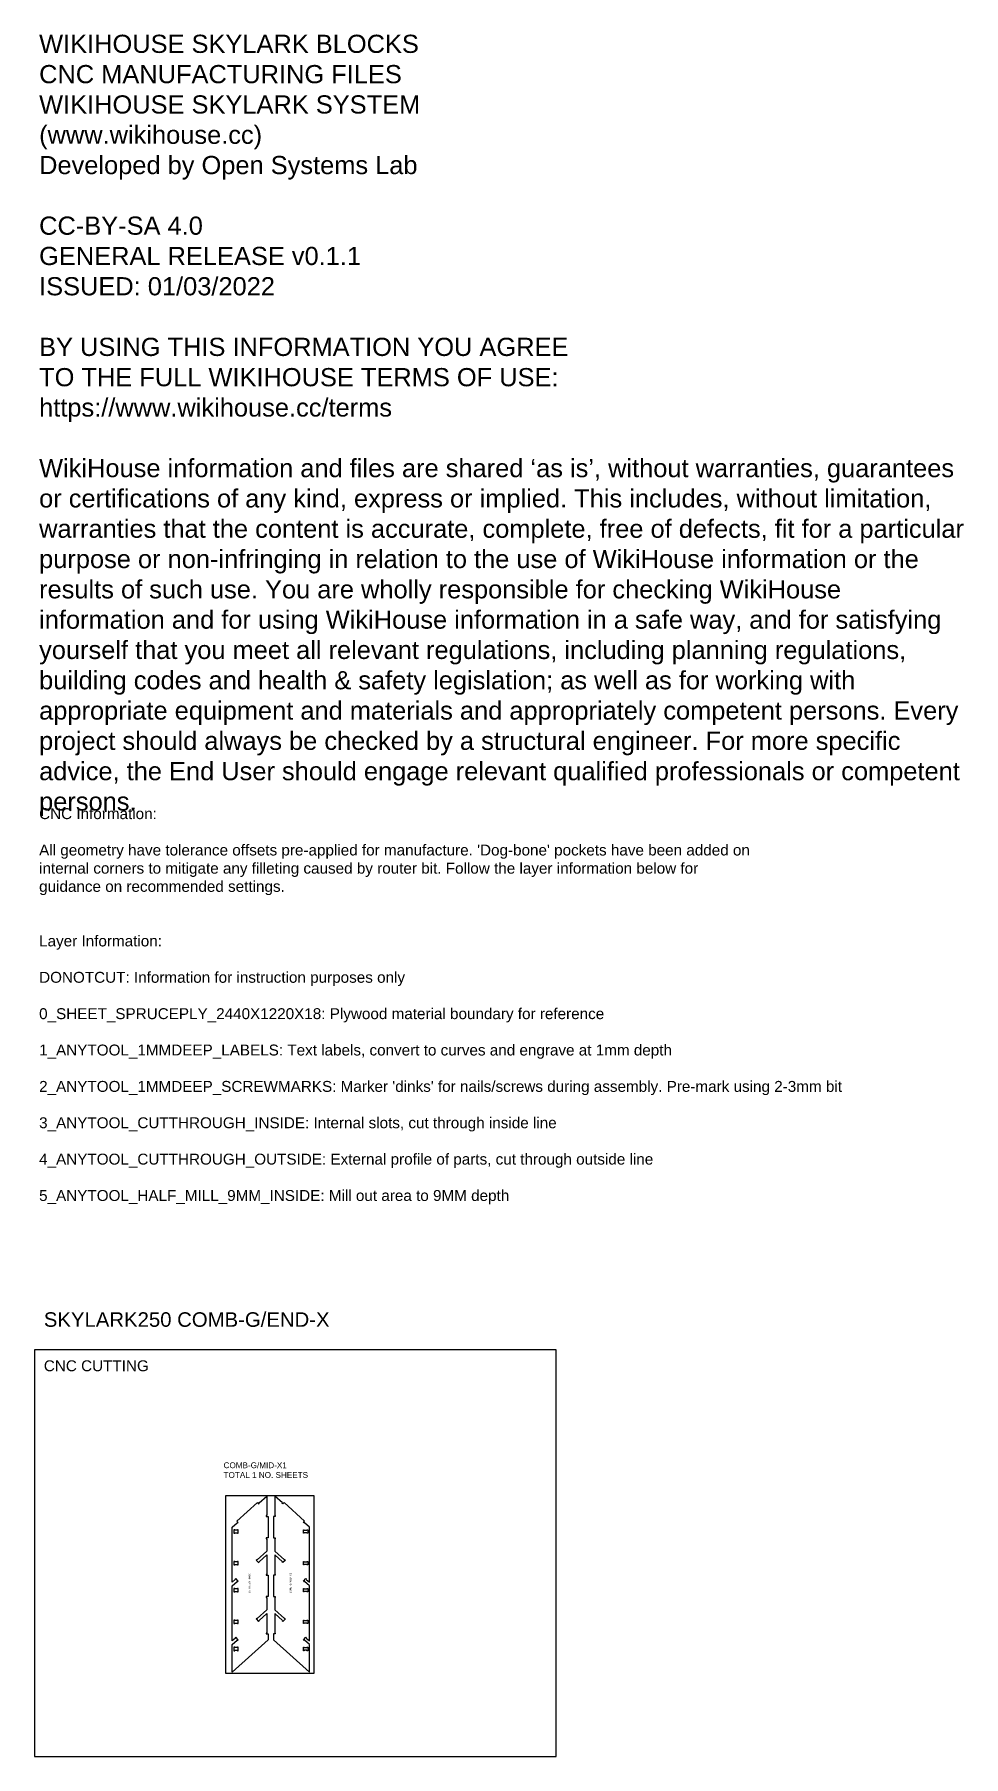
# Model space of a CAD drawing. Extents: x 0 to 12772, y 0 to 23683.
import ezdxf

# ---------------------------------------------------------------- set-up
doc = ezdxf.new("R2010")
doc.units = 0
for name, color, linetype in [('0_SHEET_SPRUCEPLY_2440X122', 1, 'CONTINUOUS'), ('1_ANYTOOL_1MMDEEP_LABELS_S', 2, 'CONTINUOUS'), ('3_ANYTOOL_CUTTHROUGH_INSID', 4, 'CONTINUOUS'), ('4_ANYTOOL_CUTTHROUGH_OUTSI', 5, 'CONTINUOUS'), ('DONOTCUT', 7, 'CONTINUOUS')]:
    doc.layers.add(name, color=color, linetype=linetype)
doc.styles.add('ARIAL_REGULAR', font='')
doc.styles.add('MONOTXT_REGULAR', font='')
doc.styles.get('ARIAL_REGULAR').set_extended_font_data('Arial')
doc.styles.get('MONOTXT_REGULAR').set_extended_font_data('Monotxt')

msp = doc.modelspace()

# ---------------------------------------------------------------- linework, layer by layer
at = {"layer": '0_SHEET_SPRUCEPLY_2440X122'}
msp.add_lwpolyline([(2624, 1147), (3844, 1147), (3844, 3587), (2624, 3587)], close=True, dxfattribs=at)
at = {"layer": '3_ANYTOOL_CUTTHROUGH_INSID'}
for points in [[(2753, 3077), (2789, 3077), (2789, 3071), (2801, 3071), (2801, 3119), (2789, 3119), (2789, 3113), (2753, 3113), (2753, 3119), (2741, 3119), (2741, 3071), (2753, 3071)], [(3745, 3077), (3709, 3077), (3709, 3071), (3697, 3071), (3697, 3119), (3709, 3119), (3709, 3113), (3745, 3113), (3745, 3119), (3757, 3119), (3757, 3071), (3745, 3071)], [(2753, 2641), (2789, 2641), (2789, 2635), (2801, 2635), (2801, 2683), (2789, 2683), (2789, 2677), (2753, 2677), (2753, 2683), (2741, 2683), (2741, 2635), (2753, 2635)], [(3745, 2641), (3709, 2641), (3709, 2635), (3697, 2635), (3697, 2683), (3709, 2683), (3709, 2677), (3745, 2677), (3745, 2683), (3757, 2683), (3757, 2635), (3745, 2635)], [(2753, 2270), (2789, 2270), (2789, 2264), (2801, 2264), (2801, 2312), (2789, 2312), (2789, 2306), (2753, 2306), (2753, 2312), (2741, 2312), (2741, 2264), (2753, 2264)], [(3745, 2270), (3709, 2270), (3709, 2264), (3697, 2264), (3697, 2312), (3709, 2312), (3709, 2306), (3745, 2306), (3745, 2312), (3757, 2312), (3757, 2264), (3745, 2264)], [(2753, 1834), (2789, 1834), (2789, 1828), (2801, 1828), (2801, 1876), (2789, 1876), (2789, 1870), (2753, 1870), (2753, 1876), (2741, 1876), (2741, 1828), (2753, 1828)], [(3745, 1834), (3709, 1834), (3709, 1828), (3697, 1828), (3697, 1876), (3709, 1876), (3709, 1870), (3745, 1870), (3745, 1876), (3757, 1876), (3757, 1828), (3745, 1828)], [(2753, 1462), (2789, 1462), (2789, 1456), (2801, 1456), (2801, 1505), (2789, 1505), (2789, 1499), (2753, 1499), (2753, 1505), (2741, 1505), (2741, 1456), (2753, 1456)], [(3745, 1462), (3709, 1462), (3709, 1456), (3697, 1456), (3697, 1505), (3709, 1505), (3709, 1499), (3745, 1499), (3745, 1505), (3757, 1505), (3757, 1456), (3745, 1456)]]:
    msp.add_lwpolyline(points, close=True, dxfattribs=at)
at = {"layer": '4_ANYTOOL_CUTTHROUGH_OUTSI'}
for points in [[(3193, 3582), (3193, 3313), (3187, 3313), (3187, 3300), (3211, 3300), (3211, 3009), (3187, 3009), (3187, 2996), (3193, 2996), (3193, 2824), (3062, 2706), (3058, 2711), (3049, 2703), (3081, 2667), (3091, 2675), (3087, 2679), (3193, 2775), (3193, 2505), (3187, 2505), (3187, 2493), (3211, 2493), (3211, 2201), (3187, 2201), (3187, 2189), (3193, 2189), (3193, 2016), (3062, 1899), (3058, 1904), (3049, 1895), (3049, 1895), (3081, 1859), (3091, 1868), (3087, 1872), (3193, 1967), (3193, 1698), (3187, 1698), (3187, 1686), (3211, 1686), (3211, 1605), (2719, 1162), (2719, 1541), (2786, 1601), (2790, 1597), (2800, 1605), (2767, 1641), (2758, 1633), (2762, 1629), (2719, 1590), (2719, 2348), (2786, 2409), (2790, 2404), (2800, 2413), (2767, 2449), (2758, 2440), (2762, 2436), (2762, 2436), (2760, 2435), (2719, 2397), (2719, 3156), (2786, 3216), (2790, 3212), (2800, 3220), (2783, 3238), (3065, 3492), (3081, 3474), (3091, 3482), (3087, 3487), (3193, 3582)], [(3305, 3582), (3305, 3313), (3311, 3313), (3311, 3300), (3287, 3300), (3287, 3009), (3311, 3009), (3311, 2996), (3305, 2996), (3305, 2824), (3435, 2706), (3439, 2711), (3449, 2703), (3416, 2667), (3407, 2675), (3411, 2679), (3305, 2775), (3305, 2505), (3311, 2505), (3311, 2493), (3287, 2493), (3287, 2201), (3311, 2201), (3311, 2189), (3305, 2189), (3305, 2016), (3435, 1899), (3439, 1904), (3448, 1895), (3449, 1895), (3416, 1859), (3407, 1868), (3411, 1872), (3305, 1967), (3305, 1698), (3311, 1698), (3311, 1686), (3287, 1686), (3287, 1605), (3779, 1162), (3779, 1541), (3711, 1601), (3707, 1597), (3698, 1605), (3731, 1641), (3740, 1633), (3736, 1629), (3779, 1590), (3779, 2348), (3711, 2409), (3707, 2404), (3698, 2413), (3731, 2449), (3740, 2440), (3736, 2436), (3736, 2436), (3737, 2435), (3779, 2397), (3779, 3156), (3711, 3216), (3707, 3212), (3698, 3220), (3714, 3238), (3432, 3492), (3416, 3474), (3407, 3482), (3411, 3487), (3305, 3582)]]:
    msp.add_lwpolyline(points, close=True, dxfattribs=at)
at = {"layer": 'DONOTCUT'}
msp.add_lwpolyline([(0, 0), (7173, 0), (7173, 5593), (0, 5593)], close=True, dxfattribs=at)

# ---------------------------------------------------------------- texts
at = {"layer": '1_ANYTOOL_1MMDEEP_LABELS_S', "char_height": 25, "width": 679.19, "attachment_point": 5, "style": 'MONOTXT_REGULAR'}
for insert, rotation in [((2956, 2383), 270), ((3519, 2387), 90)]:
    msp.add_mtext('COMB-G/MID-X1', dxfattribs=dict(at, insert=insert, rotation=rotation))
at = {"layer": 'DONOTCUT', "attachment_point": 1, "style": 'ARIAL_REGULAR'}
for s, insert, char_height, width in [('{\\fArial;WIKIHOUSE SKYLARK BLOCKS}\\P{\\fArial;CNC MANUFACTURING FILES}\\P{\\fArial;WIKIHOUSE SKYLARK SYSTEM}\\P{\\fArial;(www.wikihouse.cc)}\\P{\\fArial;Developed by Open Systems Lab}\\P\\P{\\fArial;CC-BY-SA 4.0}\\P{\\fArial;GENERAL RELEASE v0.1.1}\\P{\\fArial;ISSUED: 01/03/2022}\\P\\P{\\fArial;BY USING THIS INFORMATION YOU AGREE }\\P{\\fArial;TO THE FULL WIKIHOUSE TERMS OF USE:}\\P{\\fArial;https://www.wikihouse.cc/terms}\\P\\P{\\fArial;WikiHouse information and files are shared }{\\fArial;‘as is}{\\fArial;’, without warranties, guarantees }\\P{\\fArial;or certifications of any kind, express or implied. This includes, without limitation, }\\P{\\fArial;warranties that the content is accurate, complete, free of defects, fit for a particular }\\P{\\fArial;purpose or non-infringing in relation to the use of WikiHouse information or the }\\P{\\fArial;results of such use. You are wholly responsible for checking WikiHouse }\\P{\\fArial;information and for using WikiHouse information in a safe way, and for satisfying }\\P{\\fArial;yourself that you meet all relevant regulations, including planning regulations, }\\P{\\fArial;building codes and health & safety legislation; as well as for working with }\\P{\\fArial;appropriate equipment and materials and appropriately competent persons. Every }\\P{\\fArial;project should always be checked by a structural engineer. For more specific }\\P{\\fArial;advice, the End User should engage relevant qualified professionals or competent }\\P{\\fArial;persons.}\\P', (64, 23679), 250, 12895.38), ("{\\fArial;CNC Information:}\\P\\P{\\fArial;All geometry have tolerance offsets pre-applied for manufacture. 'Dog-bone' pockets have been added on}\\P{\\fArial;internal corners to mitigate any filleting caused by router bit. Follow the layer information below for}\\P{\\fArial;guidance on recommended settings.}\\P\\P\\P{\\fArial;Layer Information:}\\P\\P{\\fArial;DONOTCUT: Information for instruction purposes only}\\P\\P{\\fArial;0_SHEET_SPRUCEPLY_2440X1220X18: Plywood material boundary for reference}\\P\\P{\\fArial;1_ANYTOOL_1MMDEEP_LABELS: Text labels, convert to curves and engrave at 1mm depth}\\P\\P{\\fArial;2_ANYTOOL_1MMDEEP_SCREWMARKS: Marker 'dinks' for nails/screws during assembly. Pre-mark using 2-3mm bit}\\P\\P{\\fArial;3_ANYTOOL_CUTTHROUGH_INSIDE: Internal slots, cut through inside line}\\P\\P{\\fArial;4_ANYTOOL_CUTTHROUGH_OUTSIDE: External profile of parts, cut through outside line}\\P\\P{\\fArial;5_ANYTOOL_HALF_MILL_9MM_INSIDE: Mill out area to 9MM depth}", (64, 13042), 150, 22265.22), ('SKYLARK250 COMB-G/END-X', (129, 6110, 0), 200, 8221.74), ('CNC CUTTING', (129, 5449, 0), 150, 3150), ('{\\fArial;COMB-G/MID-X1}\\P{\\fArial;TOTAL 1 NO. SHEETS}', (2600, 4046), 80, 2460.87)]:
    msp.add_mtext(s, dxfattribs=dict(at, insert=insert, char_height=char_height, width=width))

doc.saveas('drawing.dxf')
